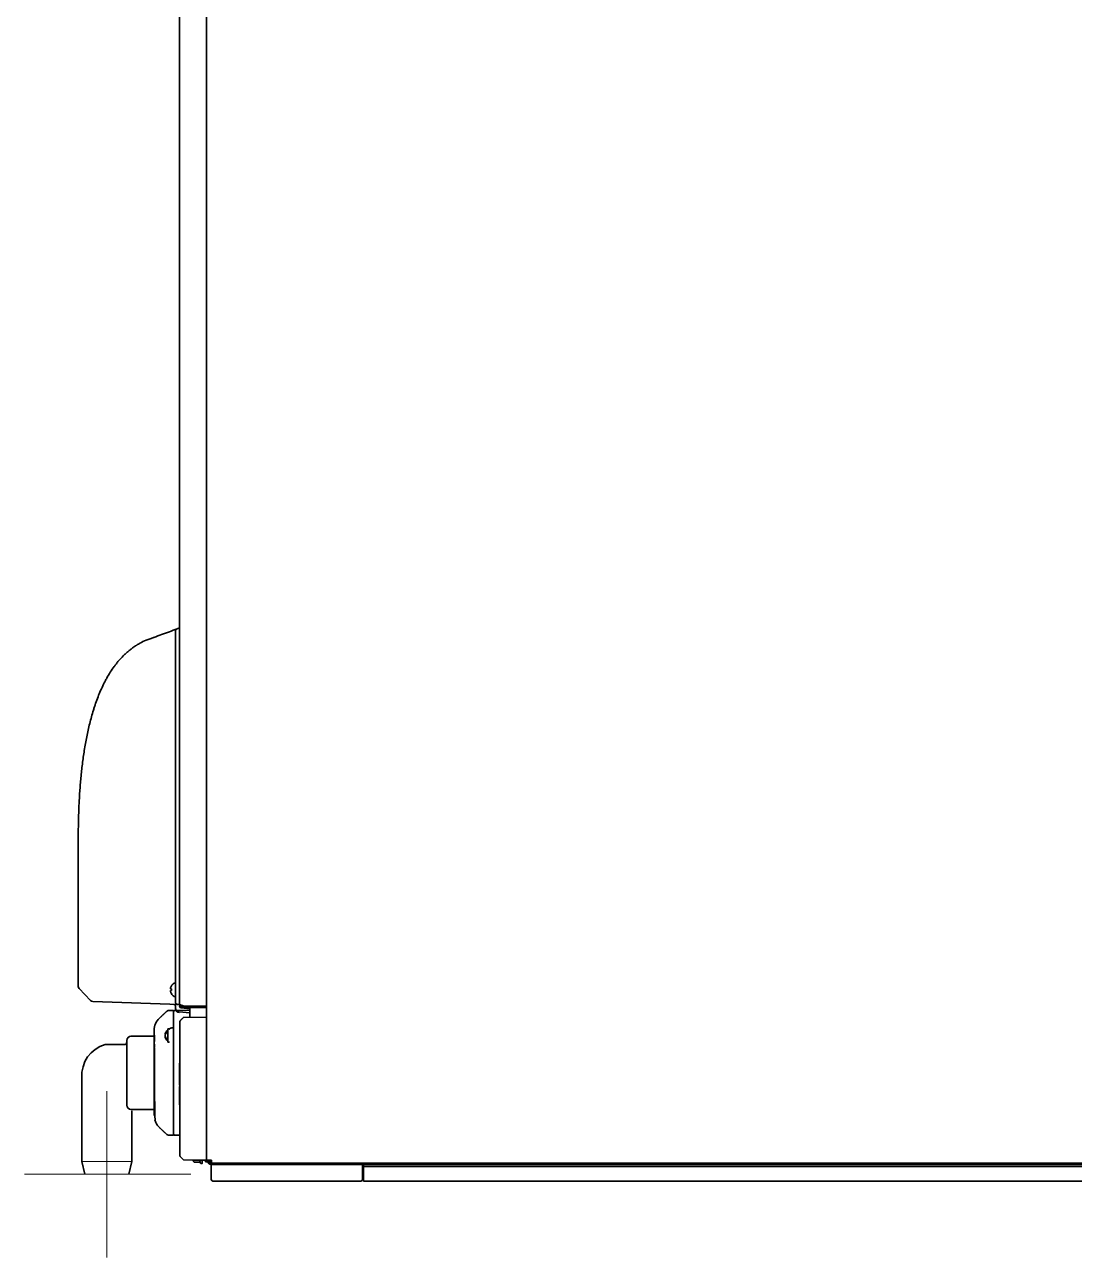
# Model space of a CAD drawing. Extents: x -760 to 4209, y 5795 to 10697.
# Drawn here: x 2946 to 3578, y 7954 to 8695 of the extents above; entities that cross this region are included whole.
import ezdxf

# ---------------------------------------------------------------- set-up
doc = ezdxf.new("R2010")
doc.units = 0
doc.header["$LTSCALE"] = 5
doc.layers.get('0').update_dxf_attribs({"linetype": 'CONTINUOUS', "lineweight": 0})
doc.layers.add('1', color=7, linetype='CONTINUOUS', true_color=0xffffff)

msp = doc.modelspace()

# ---------------------------------------------------------------- linework, layer by layer
at = {"color": 6}
for p, q in [((2995.78, 8053.5), (2995.78, 7953.5)), ((2946.34, 8003.51), (3046.34, 8003.51))]:
    msp.add_line(p, q, dxfattribs=at)
for p, q in [((3010.75, 8011.17), (2980.81, 8011.17)), ((3009.01, 8003.5), (2982.55, 8003.5))]:
    msp.add_line(p, q)
at = {"layer": '1', "color": 7, "linetype": 'Continuous', "lineweight": 35}
for p, q in [((3055.77, 9157.1), (3055.77, 8012)), ((3039.57, 8984.9), (3039.57, 8105.85)), ((3037.05, 8330.18), (3037.05, 8329.65)), ((3037.05, 8329.65), (3037.05, 8109.6)), ((3039.55, 8332.14), (3038.04, 8331.59)), ((2978.55, 8204.6), (2978.55, 8117.35)), ((2978.55, 8117.35), (2978.55, 8116.54)), ((2979.12, 8115.15), (2985.99, 8108.03)), ((3034.61, 8116.76), (3034.58, 8116.76)), ((3036.45, 8118.46), (3036.65, 8118.46)), ((2987.36, 8107.42), (2987.38, 8107.42)), ((2987.38, 8107.42), (3039.55, 8105.6)), ((3034.58, 8112.16), (3034.61, 8112.16)), ((3036.65, 8110.46), (3036.45, 8110.46)), ((3037.05, 8109.6), (3037.05, 8107.14)), ((3035.77, 8090.94), (3035.77, 8098.57)), ((3045.78, 8102.19), (3036.51, 8102.03)), ((3037.05, 8104.72), (3037.05, 8103.6)), ((3039.34, 8101.11), (3045.75, 8100.55)), ((3039.55, 8104.52), (3039.55, 8105.6)), ((3039.57, 8105.85), (3039.57, 8105.6)), ((3039.58, 8105.83), (3039.57, 8105.85)), ((3045.76, 8103.06), (3040.47, 8103.52)), ((3045.76, 8103.06), (3040.47, 8103.52)), ((3042.1, 8104.6), (3041.37, 8104.94)), ((3041.37, 8104.6), (3042.1, 8104.6)), ((3041.37, 8103.8), (3042.1, 8103.8)), ((3042.1, 8104.6), (3053.77, 8104.6)), ((3042.1, 8104.6), (3053.97, 8104.6)), ((3042.1, 8103.8), (3053.77, 8103.8)), ((3042.37, 8104.6), (3042.37, 8104.6)), ((3044.37, 8104.6), (3044.37, 8104.6)), ((3045.77, 8104.6), (3045.77, 8104.6)), ((3045.77, 8098), (3045.77, 8103.4)), ((3045.77, 8103.4), (3045.77, 8097.83)), ((3055.77, 8104.6), (3053.77, 8104.6)), ((3053.77, 8103.8), (3055.77, 8103.8)), ((3053.97, 8104.6), (3055.77, 8104.6)), ((3035.77, 8091.5), (3034.75, 8091.49)), ((3039.77, 8014.5), (3039.77, 8095.51)), ((3041.88, 8097.76), (3055.77, 8098)), ((3007.77, 8045), (3007.77, 8084)), ((3024.27, 8086.5), (3010.27, 8086.5)), ((3031.3, 8087.96), (3030.78, 8088.01)), ((3030.8, 8087.09), (3030.78, 8087.09)), ((3030.78, 8087.09), (3030.79, 8087)), ((3031.09, 8086.02), (3030.78, 8085.98)), ((3031.4, 8088.06), (3030.84, 8088.12)), ((3030.95, 8087.5), (3030.84, 8087.5)), ((3031.2, 8085.85), (3030.84, 8085.81)), ((3032.37, 8090.85), (3032.37, 8083.15)), ((3033.02, 8091), (3032.62, 8091)), ((2994.77, 8081.5), (3006.27, 8081.5)), ((3032.62, 8083), (3033.02, 8083)), ((3035.77, 8068.72), (3035.77, 8083.21)), ((3039.47, 8070.25), (3039.77, 8070.25)), ((2980.8, 8011.2), (2980.77, 8061.59)), ((3035.77, 8027.72), (3035.77, 8068.72)), ((3039.44, 8057.16), (3039.77, 8057.16)), ((3039.47, 8056.2), (3039.77, 8056.2)), ((3039.47, 8054.47), (3039.77, 8054.47)), ((3039.44, 8049.03), (3039.47, 8049.03)), ((3039.44, 8049.03), (3039.77, 8049.03)), ((3039.47, 8053.68), (3039.77, 8053.68)), ((3039.47, 8049.35), (3039.77, 8049.35)), ((3010.27, 8042.5), (3024.27, 8042.5)), ((3010.77, 8041.7), (3010.75, 8011.17)), ((3039.47, 8045.79), (3039.77, 8045.79)), ((3039.47, 8045.25), (3039.77, 8045.25)), ((3027.43, 8031.59), (3027.49, 8031.53)), ((3031.64, 8027.6), (3031.64, 8027.6)), ((3036.51, 8026.97), (3039.77, 8026.92)), ((2982.55, 8003.5), (2980.8, 8011.2)), ((3010.75, 8011.17), (3009, 8003.47)), ((3055.77, 8012), (3041.88, 8012.24)), ((3054.77, 8012), (3047.77, 8012)), ((3048.24, 8010.87), (3048.3, 8010.81)), ((3048.3, 8010.81), (3051.85, 8010.81)), ((3051.86, 8010.81), (3051.83, 8010.87)), ((3052.34, 8010.05), (3053.07, 8010.05)), ((3053.17, 8010.15), (3053.17, 8012)), ((3055.77, 8012), (3054.77, 8012)), ((3055.77, 8012), (3054.77, 8012)), ((3055.77, 8012), (3054.77, 8012)), ((3055.17, 8011.4), (3055.17, 8012)), ((3055.17, 8011.4), (3055.17, 8012)), ((3055.17, 8011), (3055.17, 8012)), ((3056.57, 8011.4), (3055.17, 8011.4)), ((3056.57, 8011.4), (3055.17, 8011.4)), ((3055.17, 8011), (3056.57, 8011)), ((3055.77, 8012), (3057.57, 8012)), ((3055.77, 8012), (3057.57, 8012)), ((3057.57, 8012), (3055.77, 8012)), ((3056.57, 8011.2), (3056.57, 8012)), ((3056.57, 8011.2), (3056.57, 8012)), ((3056.57, 8010.8), (3056.57, 8012)), ((3057.37, 8011.2), (3057.37, 8012)), ((3057.37, 8011.2), (3057.37, 8012)), ((3058.67, 8012), (3057.57, 8012)), ((3058.67, 8012), (3057.57, 8012)), ((3057.57, 8012), (3058.67, 8012)), ((3058.37, 8010.2), (3058.68, 8010.2)), ((3058.67, 8012), (3058.67, 8010.2)), ((3058.67, 8012), (3058.67, 8010.2)), ((3058.67, 8011.6), (3058.67, 8012)), ((3058.67, 8009.8), (3058.67, 8011.6)), ((4038.43, 8010.2), (3058.68, 8010.2)), ((3058.37, 8009.4), (3946.17, 8009.4)), ((3058.57, 8009.4), (3058.57, 8000.4)), ((3058.57, 8009.4), (3058.57, 8000.4)), ((3149.57, 8000.4), (3149.57, 8009.4)), ((3150.17, 8009.4), (3150.17, 8008.2)), ((3150.17, 8008.2), (3150.17, 8007.2)), ((3150.17, 8008.2), (3152.17, 8008.2)), ((3150.17, 8001.6), (3150.17, 8007.2)), ((3946.17, 8008.2), (3152.17, 8008.2)), ((3059.57, 7999.4), (3062.57, 7999.4)), ((3059.57, 7999.4), (3062.57, 7999.4)), ((3062.57, 7999.4), (3145.57, 7999.4)), ((3145.57, 7999.4), (3148.57, 7999.4)), ((3150.17, 7999.4), (3150.17, 8001.6)), ((3946.17, 7999.4), (3150.17, 7999.4))]:
    msp.add_line(p, q, dxfattribs=at)
for centre, radius, start, end in [((3038.55, 8330.18), 1.5, 110.06602, 180), ((2980.55, 8116.54), 2, 180, 224), ((3038.36, 8114.46), 3.78, 172.39593, 179.99655), ((3038.36, 8114.46), 3.78, 180.00347, 187.60405), ((3038.67, 8114.26), 4.8, 120.30118, 148.41627), ((3036.45, 8118.06), 0.4, 90, 120.30118), ((3036.65, 8118.06), 0.4, 0, 90), ((2987.43, 8109.42), 2, 224, 268), ((3038.67, 8114.66), 4.8, 211.58135, 239.69882), ((3036.45, 8110.86), 0.4, 239.69882, 270), ((3036.65, 8110.86), 0.4, 270, 0), ((3036.52, 8101.28), 0.75, 91, 180), ((3036.05, 8104.72), 1, 0, 88), ((3039.55, 8103.6), 2.5, 180, 265), ((3039.55, 8103.2), 2.5, 180, 265), ((3040.55, 8104.52), 1, 180, 265), ((3055.52, 8098.15), 0.25, 0, 90), ((3055.52, 8098.15), 0.25, 0, 90), ((3010.27, 8084), 2.5, 90, 180), ((3034.37, 8087), 3.74, 122.32411, 163.60756), ((3034.37, 8087), 3.74, 196.39244, 237.67589), ((3032.62, 8090.72), 0.283, 90, 151.92751), ((3033.02, 8090.72), 0.283, 28.07249, 90), ((2999.93, 8063), 19.21, 105.57455, 184.2006), ((3006.27, 8083), 1.5, 270, 0), ((3032.62, 8083.28), 0.283, 208.07249, 270), ((3033.02, 8083.28), 0.283, 270, 331.92751), ((3010.27, 8045), 2.5, 180, 270), ((3036.52, 8027.72), 0.75, 180, 269), ((3047.77, 8014), 2, 247.43953, 270), ((3066.33, 8016.5), 15.56, 201.47317, 203.89213), ((3052.34, 8010.3), 0.25, 203.89213, 270), ((3053.07, 8010.15), 0.1, 270, 0), ((3058.37, 8011.2), 1.8, 180, 270), ((3058.37, 8011.2), 1, 180, 270), ((3059.62, 8012.49), 2, 194.17186, 241.63945), ((3059.57, 8000.4), 1, 180, 270), ((3148.57, 8000.4), 1, 270, 0), ((3150.41, 7999.6), 1, 103.47637, 156.42182)]:
    msp.add_arc(centre, radius, start, end, dxfattribs=at)
for centre, major_axis, ratio, start_param, end_param in [((3034.27, 8090.13), (-10, 0), 0.999962, 5.475743, 6.283355), ((3034.43, 8087.59), (3.67, -0.36), 0.257668, 2.955348, 3.072213), ((3034.43, 8086.84), (-3.46, -1.27), 0.961631, 5.733637, 5.850503), ((3034.43, 8086.74), (-3.6, -0.81), 0.902278, 5.872372, 5.989237), ((3034.43, 8087.16), (3.46, -1.27), 0.961631, 3.574275, 3.691141), ((3034.43, 8086.45), (-3.67, -0.38), 0.420739, 0.050717, 0.167582), ((3034.4, 8087.23), (3.71, -0.35), 0.627676, 2.529365, 2.902086), ((3034.4, 8086.78), (-3.71, -0.36), 0.654345, 5.549803, 5.922525), ((3034.4, 8086.81), (-3.7, -0.43), 0.775115, 5.720567, 5.896264), ((3034.4, 8087.19), (3.7, -0.43), 0.775115, 3.528514, 3.901235), ((3034.4, 8086.8), (-3.71, -0.41), 0.752737, 0.215025, 0.587746), ((3066.33, 8012.17), (14.73, 0), 0.5, 3.164655, 3.318867)]:
    msp.add_ellipse(centre, major_axis=major_axis, ratio=ratio, start_param=start_param, end_param=end_param, dxfattribs=at)
for points, knots in [([(3038.04, 8331.59), (3034.94, 8330.45), (3030.29, 8328.75), (3025.64, 8327.06), (3023.89, 8326.42), (3023.7, 8326.35), (3023.46, 8326.26), (3023.41, 8326.24), (3023.31, 8326.21), (3023.17, 8326.15), (3023.02, 8326.1), (3022.54, 8325.92), (3022.15, 8325.78), (3021.37, 8325.5), (3020.99, 8325.36), (3020.21, 8325.07), (3019.82, 8324.93), (3019.44, 8324.79)], [0, 0, 0, 0, 0.5, 0.75, 0.75, 0.78125, 0.78125, 0.789063, 0.789063, 0.796875, 0.8125, 0.8125, 0.875, 0.875, 0.9375, 0.9375, 1, 1, 1, 1]), ([(3019.44, 8324.79), (3018.14, 8324.24), (3016.87, 8323.62), (3015.02, 8322.61), (3014.41, 8322.25), (3013.66, 8321.79), (3013.51, 8321.69), (3013.22, 8321.5), (3012.77, 8321.22), (3012.33, 8320.92), (3011.47, 8320.33), (3010.9, 8319.92), (3009.79, 8319.07), (3009.25, 8318.64), (3008.18, 8317.74), (3007.66, 8317.29), (3006.64, 8316.35), (3006.13, 8315.87), (3004.66, 8314.39), (3003.72, 8313.37), (3002.35, 8311.77), (3001.91, 8311.22), (3001.37, 8310.53), (3001.26, 8310.4), (3001.04, 8310.12), (3000.72, 8309.7), (3000.41, 8309.28), (2999.37, 8307.87), (2998.59, 8306.72), (2997.1, 8304.37), (2996.39, 8303.18), (2995.38, 8301.37), (2995.05, 8300.76), (2994.41, 8299.54), (2994.1, 8298.92), (2993.18, 8297.06), (2992.6, 8295.81), (2991.49, 8293.27), (2990.96, 8291.98), (2989.95, 8289.39), (2989.47, 8288.08), (2988.96, 8286.6), (2988.9, 8286.43), (2988.79, 8286.1), (2988.73, 8285.94), (2988.57, 8285.44), (2988.23, 8284.45), (2987.92, 8283.45), (2987.3, 8281.46), (2986.91, 8280.12), (2986.17, 8277.45), (2985.81, 8276.11), (2985.14, 8273.42), (2984.83, 8272.07), (2984.23, 8269.37), (2983.94, 8268.02), (2983.4, 8265.31), (2983.15, 8263.96), (2982.66, 8261.24), (2982.43, 8259.87), (2982, 8257.14), (2981.8, 8255.78), (2981.41, 8253.04), (2981.23, 8251.67), (2980.89, 8248.93), (2980.73, 8247.55), (2980.28, 8243.42), (2980.03, 8240.66), (2979.69, 8236.52), (2979.59, 8235.13), (2979.44, 8233.05), (2979.4, 8232.36), (2979.31, 8230.97), (2979.18, 8228.89), (2979.08, 8226.81), (2978.95, 8224.04), (2978.89, 8222.65), (2978.74, 8218.49), (2978.67, 8215.71), (2978.58, 8210.16), (2978.55, 8207.38), (2978.55, 8204.6)], [0, 0, 0, 0, 0.03125, 0.03125, 0.046875, 0.046875, 0.050781, 0.050781, 0.054688, 0.0625, 0.0625, 0.078125, 0.078125, 0.09375, 0.09375, 0.109375, 0.109375, 0.125, 0.125, 0.15625, 0.15625, 0.171875, 0.171875, 0.175781, 0.175781, 0.179688, 0.1875, 0.1875, 0.21875, 0.21875, 0.25, 0.25, 0.265625, 0.265625, 0.28125, 0.28125, 0.3125, 0.3125, 0.34375, 0.34375, 0.375, 0.375, 0.378906, 0.378906, 0.382813, 0.382813, 0.390625, 0.40625, 0.40625, 0.4375, 0.4375, 0.46875, 0.46875, 0.5, 0.5, 0.53125, 0.53125, 0.5625, 0.5625, 0.59375, 0.59375, 0.625, 0.625, 0.65625, 0.65625, 0.6875, 0.6875, 0.75, 0.75, 0.78125, 0.78125, 0.796875, 0.796875, 0.8125, 0.84375, 0.84375, 0.875, 0.875, 0.9375, 0.9375, 1, 1, 1, 1]), ([(3034.61, 8114.96), (3034.49, 8114.96), (3034.38, 8114.96), (3034.24, 8114.96), (3034.2, 8114.96), (3034.12, 8114.96), (3034.09, 8114.96), (3034.06, 8114.96)], [0, 0, 0, 0, 0.5, 0.5, 0.75, 0.75, 1, 1, 1, 1]), ([(3034.61, 8112.16), (3034.49, 8112.36), (3034.38, 8112.57), (3034.24, 8112.9), (3034.2, 8113.01), (3034.12, 8113.23), (3034.09, 8113.34), (3034.06, 8113.46)], [0, 0, 0, 0, 0.5, 0.5, 0.75, 0.75, 1, 1, 1, 1]), ([(3038.5, 8105.64), (3038.41, 8105.64), (3038.31, 8105.65), (3038.17, 8105.69), (3038.12, 8105.7), (3038.03, 8105.73), (3037.99, 8105.75), (3037.86, 8105.81), (3037.77, 8105.85), (3037.66, 8105.94), (3037.62, 8105.97), (3037.54, 8106.03), (3037.51, 8106.06), (3037.41, 8106.17), (3037.35, 8106.24), (3037.28, 8106.34), (3037.27, 8106.36), (3037.25, 8106.4), (3037.24, 8106.42), (3037.2, 8106.49), (3037.18, 8106.53), (3037.13, 8106.66), (3037.1, 8106.76), (3037.07, 8106.9), (3037.07, 8106.95), (3037.06, 8107.02), (3037.06, 8107.05), (3037.06, 8107.09), (3037.06, 8107.11), (3037.06, 8107.11), (3037.06, 8107.12), (3037.05, 8107.13), (3037.05, 8107.13), (3037.05, 8107.14)], [0, 0, 0, 0, 0.125, 0.125, 0.1875, 0.1875, 0.25, 0.25, 0.375, 0.375, 0.4375, 0.4375, 0.5, 0.5, 0.625, 0.625, 0.65625, 0.65625, 0.6875, 0.6875, 0.75, 0.75, 0.875, 0.875, 0.9375, 0.9375, 0.96875, 0.984375, 0.988281, 0.988281, 0.992188, 0.992188, 1, 1, 1, 1]), ([(3032.99, 8101.95), (3032.74, 8101.95), (3032.3, 8101.87), (3031.83, 8101.59), (3031.65, 8101.41), (3031.61, 8101.35)], [0, 0, 0, 0, 0.449697, 0.844002, 1, 1, 1, 1]), ([(3035.77, 8091.5), (3035.77, 8094.91), (3035.77, 8100.2), (3035.77, 8102.01), (3035.77, 8102.01)], [0, 0, 0, 0, 0.511643, 1, 1, 1, 1]), ([(3041.37, 8104.94), (3041.26, 8104.98), (3041.15, 8105.02), (3040.93, 8105.09), (3040.82, 8105.13), (3040.62, 8105.2), (3040.52, 8105.24), (3040.33, 8105.31), (3040.24, 8105.35), (3040.07, 8105.42), (3040, 8105.46), (3039.87, 8105.53), (3039.81, 8105.57), (3039.71, 8105.64), (3039.67, 8105.68), (3039.61, 8105.75), (3039.59, 8105.79), (3039.58, 8105.83)], [0, 0, 0, 0, 0.125, 0.125, 0.25, 0.25, 0.375, 0.375, 0.5, 0.5, 0.625, 0.625, 0.75, 0.75, 0.875, 0.875, 1, 1, 1, 1]), ([(3041.37, 8103.8), (3041.15, 8103.8), (3040.93, 8103.84), (3040.51, 8104.01), (3040.32, 8104.13), (3039.99, 8104.43), (3039.86, 8104.61), (3039.66, 8105.01), (3039.6, 8105.23), (3039.58, 8105.45)], [0, 0, 0, 0, 0.25, 0.25, 0.5, 0.5, 0.75, 0.75, 1, 1, 1, 1]), ([(3041.37, 8104.6), (3041.31, 8104.6), (3041.25, 8104.61), (3041.13, 8104.63), (3041.07, 8104.65), (3040.95, 8104.69), (3040.9, 8104.72), (3040.79, 8104.79), (3040.74, 8104.82), (3040.65, 8104.91), (3040.61, 8104.95), (3040.54, 8105.05), (3040.5, 8105.11), (3040.45, 8105.22), (3040.43, 8105.28), (3040.39, 8105.4), (3040.38, 8105.46), (3040.43, 8105.27)], [0, 0, 0, 0, 0.125, 0.125, 0.25, 0.25, 0.375, 0.375, 0.5, 0.5, 0.625, 0.625, 0.75, 0.75, 0.875, 0.875, 1, 1, 1, 1]), ([(3034.75, 8091.49), (3034.65, 8091.49), (3034.55, 8091.48), (3034.41, 8091.46), (3034.37, 8091.45), (3034.3, 8091.44), (3034.27, 8091.43), (3034.23, 8091.42), (3034.2, 8091.42), (3034.09, 8091.38), (3034.01, 8091.35), (3033.91, 8091.31), (3033.89, 8091.3), (3033.85, 8091.28), (3033.83, 8091.27), (3033.77, 8091.24), (3033.74, 8091.22), (3033.64, 8091.15), (3033.58, 8091.11), (3033.51, 8091.04), (3033.5, 8091.03), (3033.47, 8091), (3033.46, 8090.99), (3033.42, 8090.95), (3033.38, 8090.89), (3033.35, 8090.83), (3033.33, 8090.79), (3033.32, 8090.76), (3033.31, 8090.74), (3033.31, 8090.72), (3033.31, 8090.72), (3033.28, 8090.65), (3033.27, 8090.59), (3033.27, 8090.52)], [0, 0, 0, 0, 0.125, 0.125, 0.1875, 0.1875, 0.21875, 0.21875, 0.25, 0.25, 0.375, 0.375, 0.40625, 0.40625, 0.4375, 0.4375, 0.5, 0.5, 0.625, 0.625, 0.65625, 0.65625, 0.6875, 0.6875, 0.75, 0.8125, 0.8125, 0.84375, 0.859375, 0.859375, 0.875, 0.875, 1, 1, 1, 1]), ([(3035.77, 8026.99), (3035.77, 8026.99), (3035.77, 8027.03), (3035.77, 8029.21), (3035.77, 8037.78), (3035.77, 8050.41), (3035.77, 8065.19), (3035.77, 8079.87), (3035.77, 8088.09), (3035.77, 8091.5)], [0, 0, 0, 0, 0.007528, 0.17294, 0.338352, 0.503764, 0.669176, 0.834588, 1, 1, 1, 1]), ([(3039.77, 8095.62), (3039.77, 8095.65), (3039.78, 8095.69), (3039.81, 8095.75), (3039.82, 8095.77), (3039.85, 8095.8)], [0, 0, 0, 0, 0.5, 0.5, 1, 1, 1, 1]), ([(3039.77, 8095.51), (3039.77, 8095.51), (3039.77, 8095.52), (3039.77, 8095.53), (3039.77, 8095.53), (3039.77, 8095.54), (3039.77, 8095.54), (3039.77, 8095.55), (3039.77, 8095.56), (3039.77, 8095.57), (3039.77, 8095.57), (3039.77, 8095.58), (3039.77, 8095.58), (3039.77, 8095.59), (3039.77, 8095.59), (3039.77, 8095.6), (3039.77, 8095.6), (3039.77, 8095.6), (3039.77, 8095.61), (3039.77, 8095.61), (3039.77, 8095.61), (3039.77, 8095.61), (3039.77, 8095.62), (3039.77, 8095.62)], [0, 0, 0, 0, 0.125, 0.125, 0.1875, 0.1875, 0.25, 0.25, 0.375, 0.375, 0.5, 0.5, 0.5625, 0.5625, 0.625, 0.625, 0.75, 0.75, 0.8125, 0.8125, 0.875, 0.875, 1, 1, 1, 1]), ([(3039.77, 8095.51), (3039.77, 8095.51), (3039.78, 8095.51), (3039.81, 8095.51), (3039.82, 8095.51), (3039.85, 8095.51)], [0, 0, 0, 0, 0.5, 0.5, 1, 1, 1, 1]), ([(3041.7, 8097.68), (3041.73, 8097.71), (3041.75, 8097.73), (3041.81, 8097.75), (3041.84, 8097.76), (3041.88, 8097.76)], [0, 0, 0, 0, 0.5, 0.5, 1, 1, 1, 1]), ([(3055.77, 8098.4), (3055.75, 8098.4), (3055.74, 8098.4), (3055.7, 8098.4), (3055.68, 8098.4), (3055.65, 8098.4), (3055.62, 8098.4), (3055.58, 8098.4), (3055.56, 8098.4), (3055.54, 8098.4), (3055.53, 8098.4), (3055.52, 8098.4)], [0, 0, 0, 0, 0.196505, 0.196505, 0.397379, 0.397379, 0.598252, 0.799126, 0.899563, 0.899563, 1, 1, 1, 1]), ([(3055.77, 8098.4), (3055.75, 8098.4), (3055.74, 8098.4), (3055.7, 8098.4), (3055.68, 8098.4), (3055.65, 8098.4), (3055.62, 8098.4), (3055.58, 8098.4), (3055.56, 8098.4), (3055.54, 8098.4), (3055.53, 8098.4), (3055.52, 8098.4)], [0, 0, 0, 0, 0.196505, 0.196505, 0.397379, 0.397379, 0.598252, 0.799126, 0.899563, 0.899563, 1, 1, 1, 1]), ([(3024.27, 8086.17), (3024.27, 8086.57), (3024.27, 8086.94), (3024.27, 8087.63), (3024.27, 8087.94), (3024.27, 8088.51), (3024.27, 8088.76), (3024.27, 8089.01), (3024.27, 8089.04), (3024.27, 8089.1), (3024.27, 8089.12), (3024.27, 8089.2), (3024.27, 8089.25), (3024.27, 8089.39), (3024.27, 8089.48), (3024.27, 8089.72), (3024.27, 8089.84), (3024.27, 8090.03), (3024.27, 8090.09), (3024.27, 8090.12), (3024.27, 8090.13), (3024.27, 8090.13)], [0, 0, 0, 0, 0.158165, 0.158165, 0.316331, 0.316331, 0.474496, 0.474496, 0.494267, 0.494267, 0.514037, 0.514037, 0.553578, 0.553578, 0.632661, 0.632661, 0.790826, 0.790826, 0.948992, 0.948992, 1, 1, 1, 1]), ([(3024.27, 8038.89), (3024.27, 8038.89), (3024.27, 8038.95), (3024.27, 8039.23), (3024.27, 8040.01), (3024.27, 8041.21), (3024.27, 8042.86), (3024.27, 8044.98), (3024.27, 8047.51), (3024.27, 8050.27), (3024.27, 8053.13), (3024.27, 8055.99), (3024.27, 8058.87), (3024.27, 8061.86), (3024.27, 8065.06), (3024.27, 8068.45), (3024.27, 8071.88), (3024.27, 8075.23), (3024.27, 8078.43), (3024.27, 8081.4), (3024.27, 8084.03), (3024.27, 8085.5), (3024.27, 8086.17)], [0, 0, 0, 0, 0.009075, 0.061229, 0.113383, 0.165537, 0.217691, 0.269845, 0.321999, 0.374153, 0.426307, 0.478461, 0.530615, 0.582769, 0.634922, 0.687076, 0.73923, 0.791384, 0.843538, 0.895692, 0.947846, 1, 1, 1, 1]), ([(3024.36, 8080.14), (3024.35, 8080.53), (3024.34, 8080.93), (3024.33, 8081.72), (3024.33, 8082.12), (3024.33, 8082.92), (3024.33, 8083.32), (3024.34, 8084.13), (3024.35, 8084.53), (3024.36, 8084.94)], [0, 0, 0, 0, 0.25, 0.25, 0.5, 0.5, 0.75, 0.75, 1, 1, 1, 1]), ([(3031.48, 8088.85), (3031.48, 8088.8), (3031.48, 8088.75), (3031.48, 8088.67), (3031.48, 8088.64), (3031.48, 8088.58), (3031.48, 8088.56), (3031.48, 8088.47), (3031.48, 8088.4), (3031.48, 8088.31), (3031.48, 8088.27), (3031.48, 8088.21), (3031.48, 8088.17), (3031.48, 8088.14)], [0, 0, 0, 0, 0.25, 0.25, 0.375, 0.375, 0.5, 0.5, 0.75, 0.75, 0.875, 0.875, 1, 1, 1, 1]), ([(3031.48, 8085.52), (3031.48, 8085.49), (3031.48, 8085.46), (3031.48, 8085.4), (3031.48, 8085.37), (3031.48, 8085.31), (3031.48, 8085.29), (3031.48, 8085.23), (3031.48, 8085.21), (3031.48, 8085.13), (3031.48, 8085.08), (3031.48, 8085.02), (3031.48, 8085), (3031.48, 8084.96), (3031.48, 8084.94), (3031.48, 8084.92)], [0, 0, 0, 0, 0.125, 0.125, 0.25, 0.25, 0.375, 0.375, 0.5, 0.5, 0.75, 0.75, 0.875, 0.875, 1, 1, 1, 1]), ([(3024.37, 8079.82), (3024.37, 8079.45), (3024.37, 8077.89), (3024.38, 8074.77), (3024.39, 8070.53), (3024.41, 8066.05), (3024.43, 8061.53), (3024.45, 8057.08), (3024.48, 8052.81), (3024.52, 8048.79), (3024.56, 8045.08), (3024.61, 8041.76), (3024.67, 8038.93), (3024.74, 8036.75), (3024.81, 8035.64), (3024.86, 8035.47), (3024.88, 8035.48)], [0, 0, 0, 0, 0.021638, 0.089872, 0.159391, 0.229996, 0.30164, 0.374687, 0.449704, 0.526948, 0.606357, 0.6878, 0.771201, 0.856664, 0.944719, 1, 1, 1, 1]), ([(3039.47, 8057.16), (3039.47, 8057.16), (3039.47, 8057.16), (3039.47, 8057.16), (3039.47, 8059.27), (3039.47, 8062.53), (3039.47, 8064.7), (3039.47, 8067.27), (3039.47, 8070.25)], [0, 0, 0, 0, 0.000013, 0.000013, 0.500007, 0.500007, 0.500007, 1, 1, 1, 1]), ([(3024.63, 8036.24), (3024.83, 8035.54), (3025.35, 8034.22), (3026.35, 8032.66), (3027.14, 8031.9), (3027.45, 8031.65)], [0, 0, 0, 0, 0.391217, 0.78582, 1, 1, 1, 1]), ([(3031.61, 8027.65), (3031.68, 8027.57), (3031.92, 8027.34), (3032.43, 8027.09), (3032.83, 8027.06), (3033, 8027.08)], [0, 0, 0, 0, 0.241854, 0.697611, 1, 1, 1, 1]), ([(3039.77, 8014.39), (3039.77, 8014.39), (3039.77, 8014.39), (3039.77, 8014.39), (3039.77, 8014.4), (3039.77, 8014.4), (3039.77, 8014.4), (3039.77, 8014.41), (3039.77, 8014.41), (3039.77, 8014.42), (3039.77, 8014.42), (3039.77, 8014.43), (3039.77, 8014.43), (3039.77, 8014.44), (3039.77, 8014.44), (3039.77, 8014.45), (3039.77, 8014.45), (3039.77, 8014.46), (3039.77, 8014.46), (3039.77, 8014.47), (3039.77, 8014.47), (3039.77, 8014.48), (3039.77, 8014.49), (3039.77, 8014.5)], [0, 0, 0, 0, 0.125, 0.125, 0.1875, 0.1875, 0.25, 0.25, 0.375, 0.375, 0.5, 0.5, 0.5625, 0.5625, 0.625, 0.625, 0.75, 0.75, 0.8125, 0.8125, 0.875, 0.875, 1, 1, 1, 1]), ([(3039.85, 8014.5), (3039.84, 8014.49), (3039.84, 8014.49), (3039.83, 8014.49), (3039.82, 8014.49), (3039.81, 8014.49), (3039.8, 8014.49), (3039.78, 8014.49), (3039.78, 8014.49), (3039.77, 8014.5)], [0, 0, 0, 0, 0.125, 0.125, 0.25, 0.25, 0.5, 0.5, 1, 1, 1, 1]), ([(3039.85, 8014.21), (3039.82, 8014.23), (3039.81, 8014.26), (3039.78, 8014.32), (3039.77, 8014.35), (3039.77, 8014.39)], [0, 0, 0, 0, 0.5, 0.5, 1, 1, 1, 1]), ([(3041.88, 8012.24), (3041.84, 8012.25), (3041.81, 8012.25), (3041.75, 8012.28), (3041.73, 8012.3), (3041.7, 8012.32)], [0, 0, 0, 0, 0.5, 0.5, 1, 1, 1, 1]), ([(3047.61, 8012.03), (3047.61, 8012.02), (3047.61, 8012.01), (3047.62, 8011.95), (3047.63, 8011.89), (3047.68, 8011.72), (3047.72, 8011.61), (3047.79, 8011.48), (3047.81, 8011.45), (3047.84, 8011.39), (3047.85, 8011.37), (3047.9, 8011.29), (3047.94, 8011.23), (3048.06, 8011.08), (3048.14, 8010.97), (3048.24, 8010.87)], [0, 0, 0, 0, 0.019711, 0.019711, 0.159752, 0.159752, 0.439835, 0.439835, 0.509855, 0.509855, 0.579876, 0.579876, 0.719917, 0.719917, 1, 1, 1, 1])]:
    msp.add_open_spline(points, degree=3, knots=knots, dxfattribs=at)
for points, degree in [([(3034.06, 8114.96), (3034.06, 8114.98), (3034.05, 8115.03), (3034.05, 8115.1), (3034.04, 8115.17), (3034.04, 8115.24), (3034.05, 8115.32), (3034.05, 8115.39), (3034.06, 8115.44), (3034.06, 8115.46)], 3), ([(3034.06, 8113.46), (3034.06, 8113.49), (3034.05, 8113.54), (3034.05, 8113.61), (3034.04, 8113.68), (3034.04, 8113.75), (3034.05, 8113.82), (3034.05, 8113.89), (3034.06, 8113.94), (3034.06, 8113.96)], 3), ([(3034.06, 8115.46), (3034.07, 8115.51), (3034.1, 8115.62), (3034.15, 8115.78), (3034.21, 8115.94), (3034.27, 8116.1), (3034.34, 8116.25), (3034.41, 8116.41), (3034.5, 8116.57), (3034.57, 8116.7), (3034.61, 8116.76)], 3), ([(3034.06, 8113.96), (3034.07, 8113.96), (3034.1, 8113.96), (3034.15, 8113.96), (3034.21, 8113.96), (3034.27, 8113.96), (3034.34, 8113.96), (3034.41, 8113.96), (3034.5, 8113.96), (3034.57, 8113.96), (3034.61, 8113.96)], 3), ([(3031.78, 8101.54), (3029.59, 8099.44), (3027.43, 8097.42)], 2), ([(3035.77, 8102.01), (3033, 8101.97)], 1), ([(3039.58, 8105.45), (3039.58, 8105.5), (3039.57, 8105.55), (3039.57, 8105.6)], 3), ([(3027.41, 8097.4), (3027.44, 8097.43), (3027.47, 8097.45), (3027.49, 8097.48)], 3), ([(3039.85, 8095.8), (3041.7, 8097.68)], 1), ([(3024.36, 8087.22), (3024.36, 8085.16)], 1), ([(3039.47, 8054.47), (3039.47, 8055.04), (3039.47, 8055.62), (3039.47, 8056.2)], 3), ([(3039.47, 8053.68), (3039.47, 8053.94), (3039.47, 8054.28), (3039.47, 8054.47)], 3), ([(3039.47, 8049.35), (3039.47, 8050.79), (3039.47, 8052.23), (3039.47, 8053.68)], 3), ([(3039.47, 8049.07), (3039.47, 8048.96), (3039.47, 8049.08), (3039.47, 8049.35)], 3), ([(3039.47, 8045.79), (3039.47, 8046.89), (3039.47, 8047.99), (3039.47, 8049.09)], 3), ([(3039.47, 8045.25), (3039.47, 8045.25), (3039.47, 8045.48), (3039.47, 8045.79)], 3), ([(3024.63, 8038.18), (3024.52, 8037.96), (3024.45, 8037.94)], 2), ([(3027.47, 8031.55), (3029.61, 8029.55), (3031.78, 8027.47)], 2), ([(3033, 8027.04), (3035.77, 8026.99)], 1), ([(3041.7, 8012.32), (3039.85, 8014.21)], 1)]:
    msp.add_open_spline(points, degree=degree, dxfattribs=at)
msp.add_rational_spline([(3024.36, 8087.22), (3024.3, 8086.87), (3024.27, 8086.52), (3024.27, 8086.17)], [1.04679199087, 1.05656411931, 1.06786687018, 1.08070024348], degree=3, dxfattribs=at)

doc.saveas('drawing.dxf')
